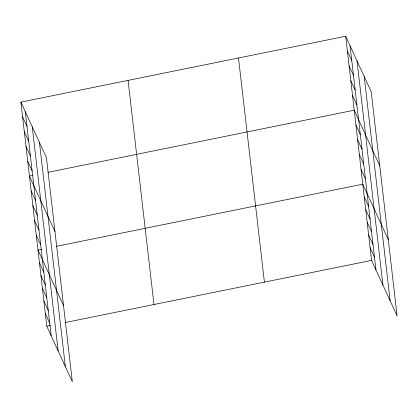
<?xml version="1.0" encoding="UTF-8"?>
<svg xmlns="http://www.w3.org/2000/svg" width="418" height="418" viewBox="0 0 418 418"><rect width="100%" height="100%" fill="white"/><g stroke="black" fill="none" stroke-linecap="round" stroke-linejoin="round"><path stroke-width="0.63" d="M20.9 102.117L46.424 157.612L72.324 381.754L46.8 326.259L20.9 102.117L345.676 36.246L371.2 91.741L397.1 315.883L371.576 260.388L345.676 36.246M32.635 175.44L29.448 176.088L54.972 231.577M47.95 172.331L354.224 110.211L379.748 165.706M41.821 249.274L37.996 250.053L63.52 305.548M56.493 246.301L362.772 184.181L388.296 239.671M46.8 326.259L50.63 325.486M65.302 322.508L371.576 260.388M347.384 51.038L351.763 60.558M349.093 65.835L353.471 75.35M350.801 80.627L355.18 90.147M352.515 95.419L356.894 104.939M355.932 125.008L360.311 134.528M357.641 139.8L362.019 149.32M359.349 154.592L363.728 164.112M361.058 169.384L365.436 178.904M364.24 196.883L368.613 206.398M365.703 209.585L370.082 219.1M367.171 222.282L371.55 231.802M368.639 234.984L373.018 244.504M370.108 247.686L374.486 257.206M22.609 116.909L26.987 126.429M24.317 131.707L28.696 141.227M26.026 146.499L30.404 156.018M27.74 161.291L32.118 170.81M31.157 190.88L35.535 200.4M32.865 205.672L37.244 215.192M34.574 220.464L38.952 229.984M36.282 235.261L40.661 244.776M39.464 262.755L43.838 272.275M40.927 275.457L45.306 284.971M42.396 288.159L46.774 297.673M43.864 300.855L48.242 310.375M45.332 313.557L49.711 323.077M364.219 76.567L390.119 300.709M357.029 60.939L382.93 285.081M350.054 45.766L375.954 269.908M238.5 57.982L264.401 282.124M128.075 80.381L153.976 304.523M39.444 142.439L65.344 366.581M32.254 126.811L58.154 350.953M25.279 111.637L51.179 335.779"/></g></svg>
